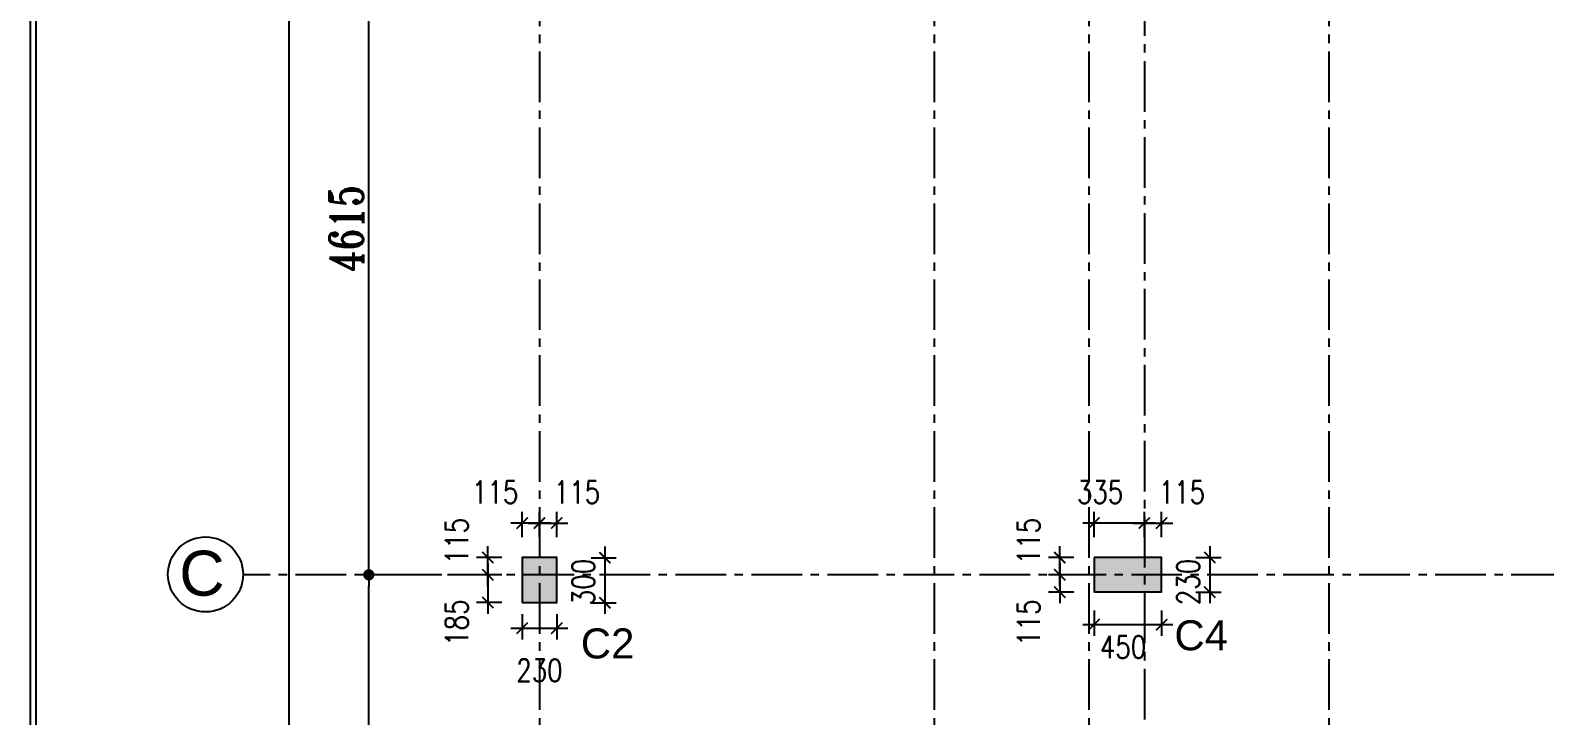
# Model space of a CAD drawing. Header units: millimetres. Extents: x 12977220 to 13113408, y -169657 to -55898.
# Drawn here: x 13055399 to 13065488, y -107035 to -102467 of the extents above; entities that cross this region are included whole.
import ezdxf

# ---------------------------------------------------------------- set-up
doc = ezdxf.new("R2010")
doc.units = ezdxf.units.MM
doc.header["$LTSCALE"] = 3
doc.header["$PDMODE"] = 66
doc.linetypes.add('CENTER', pattern=[2, 1.25, -0.25, 0.25, -0.25])
doc.linetypes.add('CENTER2', pattern=[1.125, 0.75, -0.125, 0.125, -0.125])
for name, color, linetype in [('COLUMN NEW', 112, 'Continuous'), ('FOOTING', 60, 'Continuous'), ('GRID', 8, 'CENTER'), ('GRIDNAME', 83, 'Continuous'), ('TITLE', 13, 'Continuous'), ('WALL', 7, 'Continuous')]:
    doc.layers.add(name, color=color, linetype=linetype)
doc.styles.add('ariel', font='ARIAL.TTF')
doc.styles.add('ROMANS', font='romans.shx', dxfattribs={"width": 0.8})
doc.styles.add('ROMANT', font='romant.shx', dxfattribs={"width": 0.75})
doc.dimstyles.new('Dim 150-1', dxfattribs={"dimtxt": 2.5, "dimasz": 1.25, "dimexe": 1.25, "dimexo": 1.25, "dimtad": 1, "dimdec": 0, "dimdsep": 46, "dimtxsty": 'ROMANS', "dimblk1": 'ARCHTICK', "dimblk2": 'ARCHTICK', "dimsah": 1, "dimcen": 3.125, "dimdle": 1.25, "dimclrd": 9, "dimclre": 9, "dimclrt": 123, "dimadec": 0, "dimazin": 0, "dimtfac": 1, "dimtdec": 0, "dimtmove": 2, "dimatfit": 2, "dimldrblk": 'DOT', "dimfxl": 100, "dimarcsym": 0})
doc.dimstyles.new('DIM$0', dxfattribs={"dimtxt": 3, "dimasz": 1, "dimexe": 1, "dimexo": 1, "dimgap": 0.5, "dimtad": 1, "dimdec": 0, "dimdsep": 46, "dimtxsty": 'ROMANT', "dimblk": 'DOT', "dimcen": 2, "dimdle": 1, "dimclrd": 9, "dimclre": 9, "dimclrt": 123, "dimadec": 0, "dimazin": 0, "dimtfac": 1, "dimtdec": 0, "dimtmove": 2, "dimatfit": 2, "dimfxl": 1, "dimarcsym": 0})

# ---------------------------------------------------------------- blocks, each defined once
blk = doc.blocks.new('C1 NEW')
at = {"layer": 'COLUMN NEW', "ltscale": 0.15}
for points in [[(115, 150), (-115, 150), (0, 0)], [(0, 0), (-115, 150), (-115, -150)], [(115, 150), (0, 0), (115, -150)], [(0, 0), (-115, -150), (115, -150)]]:
    blk.add_hatch(color=6, dxfattribs=at).paths.add_polyline_path(points)
at = {"layer": 'COLUMN NEW', "color": 6, "ltscale": 0.15}
blk.add_lwpolyline([(-115, -150), (115, -150), (115, 150), (-115, 150)], close=True, dxfattribs=at)
blk = doc.blocks.new('C3')
at = {"layer": 'COLUMN NEW', "ltscale": 0.15}
blk.add_hatch(color=6, dxfattribs=at).paths.add_polyline_path([(115, 225), (-115, 225), (-115, -225), (115, -225)])
at = {"layer": 'COLUMN NEW', "color": 6, "ltscale": 0.15}
blk.add_lwpolyline([(-115, -225), (115, -225), (115, 225), (-115, 225)], close=True, dxfattribs=at)
blk = doc.blocks.new('_Dot')
at = {"color": 0, "linetype": 'ByBlock', "lineweight": -2}
blk.add_line((-0.5, 0), (-1, 0), dxfattribs=at)
at = {"color": 0, "linetype": 'ByBlock', "const_width": 0.5}
blk.add_lwpolyline([(-0.25, 0, 1), (0.25, 0, 1)], format="xyb", close=True, dxfattribs=at)
blk = doc.blocks.new('*D345')
at = {"layer": 'Defpoints', "color": 0, "linetype": 'ByBlock', "ltscale": 500, "transparency": 16777216}
for p in [(13057123, -99151), (13057160, -99151), (13057160, -115964)]:
    blk.add_point(p, dxfattribs=at)
at = {"layer": 'FOOTING', "color": 9, "linetype": 'ByBlock', "lineweight": -2, "ltscale": 500, "transparency": 16777216}
for p, q in [((13057085, -99151), (13057048, -99151)), ((13057123, -115889), (13057123, -99226)), ((13057085, -115964), (13057048, -115964))]:
    blk.add_line(p, q, dxfattribs=at)
at = {"layer": 'FOOTING', "color": 9, "linetype": 'ByBlock', "lineweight": -2, "ltscale": 500, "transparency": 16777216, "xscale": 75, "yscale": 75, "zscale": 75}
for p, rotation in [((13057123, -99151), 90), ((13057123, -115964), 270)]:
    blk.add_blockref('_Dot', p, dxfattribs=dict(at, rotation=rotation))
at = {"layer": 'FOOTING', "color": 6, "linetype": 'ByBlock', "ltscale": 500, "transparency": 16777216, "insert": (13056973, -107557), "char_height": 225, "attachment_point": 5, "rotation": 90, "style": 'ROMANT'}
blk.add_mtext('16813', dxfattribs=at)
blk = doc.blocks.new('*D347')
at = {"layer": 'Defpoints', "color": 0, "linetype": 'ByBlock', "ltscale": 500, "transparency": 16777216}
for p in [(13057654, -106096), (13058216, -106096), (13057552, -110251)]:
    blk.add_point(p, dxfattribs=at)
at = {"layer": 'FOOTING', "color": 9, "linetype": 'ByBlock', "lineweight": -2, "ltscale": 500, "transparency": 16777216}
for p, q in [((13058141, -106096), (13057579, -106096)), ((13057654, -110176), (13057654, -106171)), ((13057627, -110251), (13057729, -110251))]:
    blk.add_line(p, q, dxfattribs=at)
at = {"layer": 'FOOTING', "color": 9, "linetype": 'ByBlock', "lineweight": -2, "ltscale": 500, "transparency": 16777216, "xscale": 75, "yscale": 75, "zscale": 75}
for p, rotation in [((13057654, -106096), 90), ((13057654, -110251), 270)]:
    blk.add_blockref('_Dot', p, dxfattribs=dict(at, rotation=rotation))
at = {"layer": 'FOOTING', "color": 6, "linetype": 'ByBlock', "ltscale": 500, "transparency": 16777216, "insert": (13057504, -108173), "char_height": 225, "attachment_point": 5, "rotation": 90, "style": 'ROMANT'}
blk.add_mtext('4155', dxfattribs=at)
blk = doc.blocks.new('*D348')
at = {"layer": 'Defpoints', "color": 0, "linetype": 'ByBlock', "ltscale": 500, "transparency": 16777216}
for p in [(13057654, -101481), (13058216, -101481), (13058216, -106096)]:
    blk.add_point(p, dxfattribs=at)
at = {"layer": 'FOOTING', "color": 9, "linetype": 'ByBlock', "lineweight": -2, "ltscale": 500, "transparency": 16777216}
for p, q in [((13058141, -101481), (13057579, -101481)), ((13057654, -106021), (13057654, -101556)), ((13058141, -106096), (13057579, -106096))]:
    blk.add_line(p, q, dxfattribs=at)
at = {"layer": 'FOOTING', "color": 9, "linetype": 'ByBlock', "lineweight": -2, "ltscale": 500, "transparency": 16777216, "xscale": 75, "yscale": 75, "zscale": 75}
for p, rotation in [((13057654, -101481), 90), ((13057654, -106096), 270)]:
    blk.add_blockref('_Dot', p, dxfattribs=dict(at, rotation=rotation))
at = {"layer": 'FOOTING', "color": 6, "linetype": 'ByBlock', "ltscale": 500, "transparency": 16777216, "insert": (13057504, -103788), "char_height": 225, "attachment_point": 5, "rotation": 90, "style": 'ROMANT'}
blk.add_mtext('4615', dxfattribs=at)
blk = doc.blocks.new('_ARCHTICK')
at = {"color": 0, "linetype": 'ByBlock', "const_width": 0.15}
blk.add_lwpolyline([(-0.5, -0.5), (0.5, 0.5)], dxfattribs=at)
blk = doc.blocks.new('*D369')
at = {"layer": 'Defpoints', "color": 0, "linetype": 'ByBlock', "ltscale": 500, "transparency": 16777216}
for p in [(13062936, -105751), (13062821, -105981), (13062936, -105981)]:
    blk.add_point(p, dxfattribs=at)
at = {"layer": 'WALL', "color": 9, "linetype": 'ByBlock', "lineweight": -2, "ltscale": 500, "transparency": 16777216}
for p, q in [((13062821, -105845), (13062821, -105676)), ((13062936, -105845), (13062936, -105676))]:
    blk.add_line(p, q, dxfattribs=at)
at = {"layer": 'WALL', "color": 9, "lineweight": -2, "ltscale": 500, "transparency": 16777216}
blk.add_line((13062746, -105751), (13063011, -105751), dxfattribs=at)
at = {"layer": 'WALL', "color": 9, "linetype": 'ByBlock', "lineweight": -2, "ltscale": 500, "transparency": 16777216, "xscale": 75, "yscale": 75, "zscale": 75, "rotation": 180}
blk.add_blockref('_ARCHTICK', (13062821, -105751), dxfattribs=at)
at = {"layer": 'WALL', "color": 9, "linetype": 'ByBlock', "lineweight": -2, "ltscale": 500, "transparency": 16777216, "xscale": 75, "yscale": 75, "zscale": 75}
blk.add_blockref('_ARCHTICK', (13062936, -105751), dxfattribs=at)
at = {"layer": 'WALL', "color": 6, "linetype": 'ByBlock', "ltscale": 500, "transparency": 16777216, "insert": (13063071, -105545), "char_height": 150, "attachment_point": 5, "style": 'ROMANS'}
blk.add_mtext('115', dxfattribs=at)
blk = doc.blocks.new('*D370')
at = {"layer": 'Defpoints', "color": 0, "linetype": 'ByBlock', "ltscale": 500, "transparency": 16777216}
for p in [(13062486, -105751), (13062486, -105981), (13062821, -105981)]:
    blk.add_point(p, dxfattribs=at)
at = {"layer": 'WALL', "color": 9, "linetype": 'ByBlock', "lineweight": -2, "ltscale": 500, "transparency": 16777216}
for p, q in [((13062486, -105845), (13062486, -105676)), ((13062821, -105845), (13062821, -105676))]:
    blk.add_line(p, q, dxfattribs=at)
at = {"layer": 'WALL', "color": 9, "lineweight": -2, "ltscale": 500, "transparency": 16777216}
blk.add_line((13062896, -105751), (13062411, -105751), dxfattribs=at)
at = {"layer": 'WALL', "color": 9, "linetype": 'ByBlock', "lineweight": -2, "ltscale": 500, "transparency": 16777216, "xscale": 75, "yscale": 75, "zscale": 75, "rotation": 180}
blk.add_blockref('_ARCHTICK', (13062486, -105751), dxfattribs=at)
at = {"layer": 'WALL', "color": 9, "linetype": 'ByBlock', "lineweight": -2, "ltscale": 500, "transparency": 16777216, "xscale": 75, "yscale": 75, "zscale": 75}
blk.add_blockref('_ARCHTICK', (13062821, -105751), dxfattribs=at)
at = {"layer": 'WALL', "color": 6, "linetype": 'ByBlock', "ltscale": 500, "transparency": 16777216, "insert": (13062526, -105545), "char_height": 150, "attachment_point": 5, "style": 'ROMANS'}
blk.add_mtext('335', dxfattribs=at)
blk = doc.blocks.new('*D371')
at = {"layer": 'Defpoints', "color": 0, "linetype": 'ByBlock', "ltscale": 500, "transparency": 16777216}
for p in [(13058676, -106096), (13058447, -106281), (13058676, -106281)]:
    blk.add_point(p, dxfattribs=at)
at = {"layer": 'WALL', "color": 9, "lineweight": -2, "ltscale": 500, "transparency": 16777216}
blk.add_line((13058447, -106021), (13058447, -106356), dxfattribs=at)
at = {"layer": 'WALL', "color": 9, "linetype": 'ByBlock', "lineweight": -2, "ltscale": 500, "transparency": 16777216}
for p, q in [((13058540, -106096), (13058372, -106096)), ((13058540, -106281), (13058372, -106281))]:
    blk.add_line(p, q, dxfattribs=at)
at = {"layer": 'WALL', "color": 9, "linetype": 'ByBlock', "lineweight": -2, "ltscale": 500, "transparency": 16777216, "xscale": 75, "yscale": 75, "zscale": 75}
for p, rotation in [((13058447, -106096), 90), ((13058447, -106281), 270)]:
    blk.add_blockref('_ARCHTICK', p, dxfattribs=dict(at, rotation=rotation))
at = {"layer": 'WALL', "color": 6, "linetype": 'ByBlock', "ltscale": 500, "transparency": 16777216, "insert": (13058240, -106415), "char_height": 150, "attachment_point": 5, "rotation": 90, "style": 'ROMANS'}
blk.add_mtext('185', dxfattribs=at)
blk = doc.blocks.new('*D372')
at = {"layer": 'Defpoints', "color": 0, "linetype": 'ByBlock', "ltscale": 500, "transparency": 16777216}
for p in [(13058447, -105981), (13058676, -105981), (13058676, -106096)]:
    blk.add_point(p, dxfattribs=at)
at = {"layer": 'WALL', "color": 9, "lineweight": -2, "ltscale": 500, "transparency": 16777216}
blk.add_line((13058447, -106171), (13058447, -105906), dxfattribs=at)
at = {"layer": 'WALL', "color": 9, "linetype": 'ByBlock', "lineweight": -2, "ltscale": 500, "transparency": 16777216}
for p, q in [((13058540, -105981), (13058372, -105981)), ((13058540, -106096), (13058372, -106096))]:
    blk.add_line(p, q, dxfattribs=at)
at = {"layer": 'WALL', "color": 9, "linetype": 'ByBlock', "lineweight": -2, "ltscale": 500, "transparency": 16777216, "xscale": 75, "yscale": 75, "zscale": 75}
for p, rotation in [((13058447, -105981), 90), ((13058447, -106096), 270)]:
    blk.add_blockref('_ARCHTICK', p, dxfattribs=dict(at, rotation=rotation))
at = {"layer": 'WALL', "color": 6, "linetype": 'ByBlock', "ltscale": 500, "transparency": 16777216, "insert": (13058240, -105871), "char_height": 150, "attachment_point": 5, "rotation": 90, "style": 'ROMANS'}
blk.add_mtext('115', dxfattribs=at)
blk = doc.blocks.new('*D395')
at = {"layer": 'Defpoints', "color": 0, "linetype": 'ByBlock', "ltscale": 500, "transparency": 16777216}
for p in [(13062486, -106096), (13062257, -106211), (13062486, -106211)]:
    blk.add_point(p, dxfattribs=at)
at = {"layer": 'WALL', "color": 9, "lineweight": -2, "ltscale": 500, "transparency": 16777216}
blk.add_line((13062257, -106021), (13062257, -106286), dxfattribs=at)
at = {"layer": 'WALL', "color": 9, "linetype": 'ByBlock', "lineweight": -2, "ltscale": 500, "transparency": 16777216}
for p, q in [((13062350, -106096), (13062182, -106096)), ((13062350, -106211), (13062182, -106211))]:
    blk.add_line(p, q, dxfattribs=at)
at = {"layer": 'WALL', "color": 9, "linetype": 'ByBlock', "lineweight": -2, "ltscale": 500, "transparency": 16777216, "xscale": 75, "yscale": 75, "zscale": 75}
for p, rotation in [((13062257, -106096), 90), ((13062257, -106211), 270)]:
    blk.add_blockref('_ARCHTICK', p, dxfattribs=dict(at, rotation=rotation))
at = {"layer": 'WALL', "color": 6, "linetype": 'ByBlock', "ltscale": 500, "transparency": 16777216, "insert": (13062050, -106415), "char_height": 150, "attachment_point": 5, "rotation": 90, "style": 'ROMANS'}
blk.add_mtext('115', dxfattribs=at)
blk = doc.blocks.new('*D396')
at = {"layer": 'Defpoints', "color": 0, "linetype": 'ByBlock', "ltscale": 500, "transparency": 16777216}
for p in [(13062257, -105981), (13062486, -105981), (13062486, -106096)]:
    blk.add_point(p, dxfattribs=at)
at = {"layer": 'WALL', "color": 9, "lineweight": -2, "ltscale": 500, "transparency": 16777216}
blk.add_line((13062257, -106171), (13062257, -105906), dxfattribs=at)
at = {"layer": 'WALL', "color": 9, "linetype": 'ByBlock', "lineweight": -2, "ltscale": 500, "transparency": 16777216}
for p, q in [((13062350, -105981), (13062182, -105981)), ((13062350, -106096), (13062182, -106096))]:
    blk.add_line(p, q, dxfattribs=at)
at = {"layer": 'WALL', "color": 9, "linetype": 'ByBlock', "lineweight": -2, "ltscale": 500, "transparency": 16777216, "xscale": 75, "yscale": 75, "zscale": 75}
for p, rotation in [((13062257, -105981), 90), ((13062257, -106096), 270)]:
    blk.add_blockref('_ARCHTICK', p, dxfattribs=dict(at, rotation=rotation))
at = {"layer": 'WALL', "color": 6, "linetype": 'ByBlock', "ltscale": 500, "transparency": 16777216, "insert": (13062050, -105871), "char_height": 150, "attachment_point": 5, "rotation": 90, "style": 'ROMANS'}
blk.add_mtext('115', dxfattribs=at)
blk = doc.blocks.new('*D407')
at = {"layer": 'Defpoints', "color": 0, "linetype": 'ByBlock', "ltscale": 500, "transparency": 16777216}
for p in [(13058906, -105751), (13058791, -105981), (13058906, -105981)]:
    blk.add_point(p, dxfattribs=at)
at = {"layer": 'WALL', "color": 9, "linetype": 'ByBlock', "lineweight": -2, "ltscale": 500, "transparency": 16777216}
for p, q in [((13058791, -105845), (13058791, -105676)), ((13058906, -105845), (13058906, -105676))]:
    blk.add_line(p, q, dxfattribs=at)
at = {"layer": 'WALL', "color": 9, "lineweight": -2, "ltscale": 500, "transparency": 16777216}
blk.add_line((13058716, -105751), (13058981, -105751), dxfattribs=at)
at = {"layer": 'WALL', "color": 9, "linetype": 'ByBlock', "lineweight": -2, "ltscale": 500, "transparency": 16777216, "xscale": 75, "yscale": 75, "zscale": 75, "rotation": 180}
blk.add_blockref('_ARCHTICK', (13058791, -105751), dxfattribs=at)
at = {"layer": 'WALL', "color": 9, "linetype": 'ByBlock', "lineweight": -2, "ltscale": 500, "transparency": 16777216, "xscale": 75, "yscale": 75, "zscale": 75}
blk.add_blockref('_ARCHTICK', (13058906, -105751), dxfattribs=at)
at = {"layer": 'WALL', "color": 6, "linetype": 'ByBlock', "ltscale": 500, "transparency": 16777216, "insert": (13059041, -105545), "char_height": 150, "attachment_point": 5, "style": 'ROMANS'}
blk.add_mtext('115', dxfattribs=at)
blk = doc.blocks.new('*D408')
at = {"layer": 'Defpoints', "color": 0, "linetype": 'ByBlock', "ltscale": 500, "transparency": 16777216}
for p in [(13058676, -105751), (13058676, -105981), (13058791, -105981)]:
    blk.add_point(p, dxfattribs=at)
at = {"layer": 'WALL', "color": 9, "linetype": 'ByBlock', "lineweight": -2, "ltscale": 500, "transparency": 16777216}
for p, q in [((13058676, -105845), (13058676, -105676)), ((13058791, -105845), (13058791, -105676))]:
    blk.add_line(p, q, dxfattribs=at)
at = {"layer": 'WALL', "color": 9, "lineweight": -2, "ltscale": 500, "transparency": 16777216}
blk.add_line((13058866, -105751), (13058601, -105751), dxfattribs=at)
at = {"layer": 'WALL', "color": 9, "linetype": 'ByBlock', "lineweight": -2, "ltscale": 500, "transparency": 16777216, "xscale": 75, "yscale": 75, "zscale": 75, "rotation": 180}
blk.add_blockref('_ARCHTICK', (13058676, -105751), dxfattribs=at)
at = {"layer": 'WALL', "color": 9, "linetype": 'ByBlock', "lineweight": -2, "ltscale": 500, "transparency": 16777216, "xscale": 75, "yscale": 75, "zscale": 75}
blk.add_blockref('_ARCHTICK', (13058791, -105751), dxfattribs=at)
at = {"layer": 'WALL', "color": 6, "linetype": 'ByBlock', "ltscale": 500, "transparency": 16777216, "insert": (13058496, -105545), "char_height": 150, "attachment_point": 5, "style": 'ROMANS'}
blk.add_mtext('115', dxfattribs=at)
blk = doc.blocks.new('*D423')
at = {"layer": 'Defpoints', "color": 0, "linetype": 'ByBlock', "ltscale": 500, "transparency": 16777216}
for p in [(13059060, -105982), (13058906, -106282), (13059227, -106282)]:
    blk.add_point(p, dxfattribs=at)
at = {"layer": 'WALL', "color": 9, "lineweight": -2, "ltscale": 500, "transparency": 16777216}
blk.add_line((13059227, -105907), (13059227, -106357), dxfattribs=at)
at = {"layer": 'WALL', "color": 9, "linetype": 'ByBlock', "lineweight": -2, "ltscale": 500, "transparency": 16777216}
for p, q in [((13059135, -105982), (13059302, -105982)), ((13059133, -106282), (13059302, -106282))]:
    blk.add_line(p, q, dxfattribs=at)
at = {"layer": 'WALL', "color": 9, "linetype": 'ByBlock', "lineweight": -2, "ltscale": 500, "transparency": 16777216, "xscale": 75, "yscale": 75, "zscale": 75}
for p, rotation in [((13059227, -105982), 90), ((13059227, -106282), 270)]:
    blk.add_blockref('_ARCHTICK', p, dxfattribs=dict(at, rotation=rotation))
at = {"layer": 'WALL', "color": 6, "linetype": 'ByBlock', "ltscale": 500, "transparency": 16777216, "insert": (13059083, -106144), "char_height": 150, "attachment_point": 5, "rotation": 90, "style": 'ROMANS'}
blk.add_mtext('300', dxfattribs=at)
blk = doc.blocks.new('*D424')
at = {"layer": 'Defpoints', "color": 0, "linetype": 'ByBlock', "ltscale": 500, "transparency": 16777216}
for p in [(13058676, -106282), (13058906, -106282), (13058906, -106452)]:
    blk.add_point(p, dxfattribs=at)
at = {"layer": 'WALL', "color": 9, "linetype": 'ByBlock', "lineweight": -2, "ltscale": 500, "transparency": 16777216}
for p, q in [((13058676, -106358), (13058676, -106527)), ((13058906, -106358), (13058906, -106527))]:
    blk.add_line(p, q, dxfattribs=at)
at = {"layer": 'WALL', "color": 9, "lineweight": -2, "ltscale": 500, "transparency": 16777216}
blk.add_line((13058601, -106452), (13058981, -106452), dxfattribs=at)
at = {"layer": 'WALL', "color": 9, "linetype": 'ByBlock', "lineweight": -2, "ltscale": 500, "transparency": 16777216, "xscale": 75, "yscale": 75, "zscale": 75, "rotation": 180}
blk.add_blockref('_ARCHTICK', (13058676, -106452), dxfattribs=at)
at = {"layer": 'WALL', "color": 9, "linetype": 'ByBlock', "lineweight": -2, "ltscale": 500, "transparency": 16777216, "xscale": 75, "yscale": 75, "zscale": 75}
blk.add_blockref('_ARCHTICK', (13058906, -106452), dxfattribs=at)
at = {"layer": 'WALL', "color": 6, "linetype": 'ByBlock', "ltscale": 500, "transparency": 16777216, "insert": (13058791, -106733), "char_height": 150, "attachment_point": 5, "style": 'ROMANS'}
blk.add_mtext('230', dxfattribs=at)
blk = doc.blocks.new('*D429')
at = {"layer": 'Defpoints', "color": 0, "linetype": 'ByBlock', "ltscale": 500, "transparency": 16777216}
for p in [(13062936, -105981), (13062936, -106211), (13063257, -106211)]:
    blk.add_point(p, dxfattribs=at)
at = {"layer": 'WALL', "color": 9, "lineweight": -2, "ltscale": 500, "transparency": 16777216}
blk.add_line((13063257, -105906), (13063257, -106286), dxfattribs=at)
at = {"layer": 'WALL', "color": 9, "linetype": 'ByBlock', "lineweight": -2, "ltscale": 500, "transparency": 16777216}
for p, q in [((13063163, -105981), (13063332, -105981)), ((13063163, -106211), (13063332, -106211))]:
    blk.add_line(p, q, dxfattribs=at)
at = {"layer": 'WALL', "color": 9, "linetype": 'ByBlock', "lineweight": -2, "ltscale": 500, "transparency": 16777216, "xscale": 75, "yscale": 75, "zscale": 75}
for p, rotation in [((13063257, -105981), 90), ((13063257, -106211), 270)]:
    blk.add_blockref('_ARCHTICK', p, dxfattribs=dict(at, rotation=rotation))
at = {"layer": 'WALL', "color": 6, "linetype": 'ByBlock', "ltscale": 500, "transparency": 16777216, "insert": (13063113, -106144), "char_height": 150, "attachment_point": 5, "rotation": 90, "style": 'ROMANS'}
blk.add_mtext('230', dxfattribs=at)
blk = doc.blocks.new('*D430')
at = {"layer": 'Defpoints', "color": 0, "linetype": 'ByBlock', "ltscale": 500, "transparency": 16777216}
for p in [(13062486, -106211), (13062936, -106211), (13062936, -106428)]:
    blk.add_point(p, dxfattribs=at)
at = {"layer": 'WALL', "color": 9, "linetype": 'ByBlock', "lineweight": -2, "ltscale": 500, "transparency": 16777216}
for p, q in [((13062486, -106334), (13062486, -106503)), ((13062936, -106334), (13062936, -106503))]:
    blk.add_line(p, q, dxfattribs=at)
at = {"layer": 'WALL', "color": 9, "lineweight": -2, "ltscale": 500, "transparency": 16777216}
blk.add_line((13062411, -106428), (13063011, -106428), dxfattribs=at)
at = {"layer": 'WALL', "color": 9, "linetype": 'ByBlock', "lineweight": -2, "ltscale": 500, "transparency": 16777216, "xscale": 75, "yscale": 75, "zscale": 75, "rotation": 180}
blk.add_blockref('_ARCHTICK', (13062486, -106428), dxfattribs=at)
at = {"layer": 'WALL', "color": 9, "linetype": 'ByBlock', "lineweight": -2, "ltscale": 500, "transparency": 16777216, "xscale": 75, "yscale": 75, "zscale": 75}
blk.add_blockref('_ARCHTICK', (13062936, -106428), dxfattribs=at)
at = {"layer": 'WALL', "color": 6, "linetype": 'ByBlock', "ltscale": 500, "transparency": 16777216, "insert": (13062679, -106577), "char_height": 150, "attachment_point": 5, "style": 'ROMANS'}
blk.add_mtext('450', dxfattribs=at)

msp = doc.modelspace()

# ---------------------------------------------------------------- linework, layer by layer
at = {"layer": 'GRID', "linetype": 'CENTER2', "ltscale": 150}
for p, q in [((13058790.8, -97039.3, 0.4), (13058790.8, -116551.3, 0.4)), ((13061420.8, -97039.3, 0.4), (13061420.8, -116551.3, 0.4)), ((13062450.8, -97039.3, 0.4), (13062450.8, -116551.3, 0.4)), ((13064050.8, -97039.3, 0.4), (13064050.8, -116551.3, 0.4)), ((13062820.8, -97609.9, 0.4), (13062820.8, -116551.3, 0.4)), ((13071171.7, -106095.5, 0.4), (13056816.3, -106095.5, 0.4))]:
    msp.add_line(p, q, dxfattribs=at)
at = {"layer": 'GRIDNAME'}
msp.add_circle((13056566.3, -106093.7, 0.4), 250, dxfattribs=at)
at = {"layer": 'TITLE', "color": 7}
for points in [[(13055398.9, -126813.1), (13076787.2, -126813.1), (13076787.2, -96258.2), (13055398.9, -96258.2)], [(13055436.5, -126775.4), (13076749.6, -126775.4), (13076749.6, -96295.9), (13055436.5, -96295.9)]]:
    msp.add_lwpolyline(points, close=True, dxfattribs=at)

# ---------------------------------------------------------------- block references
at = {"layer": 'COLUMN NEW'}
msp.add_blockref('C1 NEW', (13058790.8, -106130.5, 0.4), dxfattribs=at)
at = {"layer": 'COLUMN NEW', "color": 252, "rotation": 270}
msp.add_blockref('C3', (13062710.8, -106095.5, 0.4), dxfattribs=at)

# ---------------------------------------------------------------- texts
at = {"layer": 'GRIDNAME', "style": 'ariel'}
msp.add_text('C', height=300, rotation=360, dxfattribs=at).set_placement((13056391.6, -106235.2, 0.4))
at = {"layer": 'GRIDNAME', "color": 2, "style": 'ariel'}
for s, p in [('C4', (13063021, -106599, 0.4)), ('C2', (13059066.6, -106653.4, 0.4))]:
    msp.add_text(s, height=200, rotation=360, dxfattribs=at).set_placement(p)

# ---------------------------------------------------------------- dimensions: what is measured, and where the dimension line sits
at = {"layer": 'FOOTING', "linetype": 'ByBlock', "ltscale": 500}
for base, p1, p2, picture, middle in [((13057122.5, -99150.5, 0.4), (13057159.5, -115963.7, 0.4), (13057159.5, -99150.5, 0.4), '*D345', (13056972.5, -107557.1, 0.4)), ((13057654.4, -101480.5, 0.4), (13058215.7, -106095.5, 0.4), (13058215.7, -101480.5, 0.4), '*D348', (13057504.4, -103788, 0.4)), ((13057654.4, -106095.5, 0.4), (13057551.5, -110250.5, 0.4), (13058215.7, -106095.5, 0.4), '*D347', (13057504.4, -108173, 0.4))]:
    dim = msp.add_linear_dim(base=base, p1=p1, p2=p2, angle=90, dimstyle='DIM$0', override={"dimscale": 75, "dimclrt": 6}, dxfattribs=at)
    dim.commit()
    dim.dimension.update_dxf_attribs({"geometry": picture, "text_midpoint": middle})
at = {"layer": 'WALL', "color": 3, "linetype": 'ByBlock', "ltscale": 500}
for base, p1, p2, angle, picture, middle in [((13058675.8, -105751.4, 0.4), (13058790.8, -105980.5, 0.4), (13058675.8, -105980.5, 0.4), 180, '*D408', (13058496.2, -105545.2, 0.4)), ((13058905.8, -105751.4, 0.4), (13058790.8, -105980.5, 0.4), (13058905.8, -105980.5, 0.4), 180, '*D407', (13059040.7, -105545.2, 0.4)), ((13062485.8, -105751.4, 0.4), (13062820.8, -105980.5, 0.4), (13062485.8, -105980.5, 0.4), 180, '*D370', (13062526.2, -105545.2, 0.4)), ((13062935.8, -105751.4, 0.4), (13062820.8, -105980.5, 0.4), (13062935.8, -105980.5, 0.4), 180, '*D369', (13063070.7, -105545.2, 0.4)), ((13058446.7, -105980.5, 0.4), (13058675.8, -106095.5, 0.4), (13058675.8, -105980.5, 0.4), 90, '*D372', (13058240.5, -105870.9, 0.4)), ((13062256.7, -105980.5, 0.4), (13062485.8, -106095.5, 0.4), (13062485.8, -105980.5, 0.4), 90, '*D396', (13062050.5, -105870.9, 0.4)), ((13059226.9, -106281.9, 0.4), (13059060.3, -105981.9, 0.4), (13058905.8, -106281.9, 0.4), 90, '*D423', (13059083.5, -106144.1, 0.4)), ((13063256.9, -106210.5, 0.4), (13062935.8, -105980.5, 0.4), (13062935.8, -106210.5, 0.4), 90, '*D429', (13063113.5, -106144.1, 0.4)), ((13058446.7, -106280.5, 0.4), (13058675.8, -106095.5, 0.4), (13058675.8, -106280.5, 0.4), 90, '*D371', (13058240.5, -106415.4, 0.4)), ((13062256.7, -106210.5, 0.4), (13062485.8, -106095.5, 0.4), (13062485.8, -106210.5, 0.4), 90, '*D395', (13062050.5, -106415.4, 0.4))]:
    dim = msp.add_linear_dim(base=base, p1=p1, p2=p2, angle=angle, dimstyle='Dim 150-1', override={"dimscale": 75, "dimtxt": 2, "dimasz": 1, "dimexe": 1, "dimexo": 1, "dimgap": 0.5, "dimpost": '\\X', "dimcen": 2.5, "dimdle": 1, "dimclrt": 6, "dimfxl": 1.25, "dimfxlon": 1}, dxfattribs=at)
    dim.commit()
    dim.dimension.update_dxf_attribs({"geometry": picture, "text_midpoint": middle, "dimtype": 160})
for base, p1, p2, picture, middle in [((13062935.8, -106427.8, 0.4), (13062485.8, -106210.5, 0.4), (13062935.8, -106210.5, 0.4), '*D430', (13062679.4, -106577, 0.4)), ((13058905.8, -106452.1, 0.4), (13058675.8, -106281.9, 0.4), (13058905.8, -106281.9, 0.4), '*D424', (13058790.8, -106733.3, 0.4))]:
    dim = msp.add_linear_dim(base=base, p1=p1, p2=p2, dimstyle='Dim 150-1', override={"dimscale": 75, "dimtxt": 2, "dimasz": 1, "dimexe": 1, "dimexo": 1, "dimgap": 0.5, "dimpost": '\\X', "dimcen": 2.5, "dimdle": 1, "dimclrt": 6, "dimfxl": 1.25, "dimfxlon": 1}, dxfattribs=at)
    dim.commit()
    dim.dimension.update_dxf_attribs({"geometry": picture, "text_midpoint": middle, "dimtype": 160})

doc.saveas('drawing.dxf')
